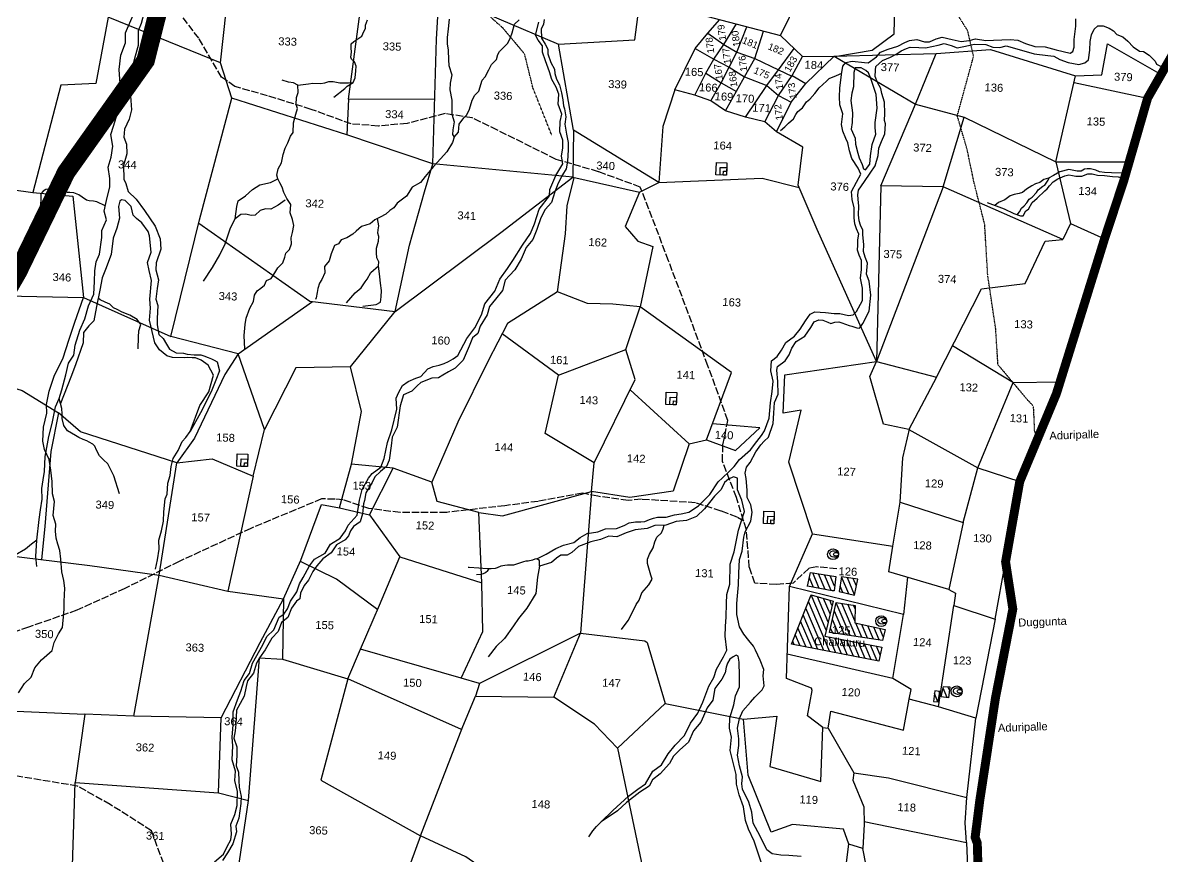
# Model space of a CAD drawing. Header units: inches. Extents: x 346063 to 354760, y 1581753 to 1587896.
# Drawn here: x 351302 to 353155, y 1582819 to 1584174 of the extents above; entities that cross this region are included whole.
import ezdxf

# ---------------------------------------------------------------- set-up
doc = ezdxf.new("R2010")
doc.units = ezdxf.units.IN
doc.header["$MEASUREMENT"] = 0
for name, pattern in [('ACAD_ISO02W100', [15, 12, -3]), ('ACAD_ISO03W100', [30, 12, -18]), ('ACAD_ISO07W100', [3, 0, -3]), ('BORDER', [1.75, 0.5, -0.25, 0.5, -0.25, 0, -0.25])]:
    doc.linetypes.add(name, pattern=pattern)
for name, color, linetype in [('BLOCK', 7, 'Continuous'), ('CARTTRACK', 30, 'ACAD_ISO02W100'), ('NALA', 4, 'Continuous'), ('ROUND WELL', 5, 'Continuous'), ('SQUAREWELL', 5, 'Continuous'), ('SURVEY_BND', 7, 'Continuous'), ('SURVEY_NO', 7, 'Continuous'), ('VILLAGE_AREA', 1, 'Continuous')]:
    doc.layers.add(name, color=color, linetype=linetype)
doc.layers.add('FOOTPATH', color=150, linetype='ACAD_ISO07W100', lineweight=30)
doc.layers.add('VILL_BOUNDARY', color=6, linetype='BORDER', lineweight=30)
doc.styles.get("Standard").update_dxf_attribs({"font": 'arial.ttf'})

msp = doc.modelspace()

# ---------------------------------------------------------------- hatches: boundary and pattern name
at = {"layer": 'VILLAGE_AREA'}
h = msp.add_hatch(dxfattribs=at)
h.set_pattern_fill('ANSI31', color=256, scale=65.076057, angle=67.9733, style=0)
h.set_pattern_definition([(112.97328, (343965.363, 1583607.651), (-7.489335, -3.1749125), [])])
h.paths.add_polyline_path([(352619.4, 1583233.6), (352583.9, 1583243.7), (352551.7, 1583163.5), (352693.6, 1583136), (352698.9, 1583158.7), (352605.9, 1583176.4)])
h.paths.add_polyline_path([(352624.2, 1583273.5), (352583, 1583280), (352577.8, 1583257.7), (352618.1, 1583250.5), (352621, 1583250.2)])
h.paths.add_polyline_path([(352659.7, 1583269.1), (352633.1, 1583273), (352629.5, 1583249.2), (352654.4, 1583243.3)])
h.paths.add_polyline_path([(352655.3, 1583226.7), (352624.7, 1583231.3), (352613.9, 1583182.5), (352699.6, 1583169.8), (352703.9, 1583187.3), (352654.7, 1583198.3)])
h.paths.add_polyline_path([(352792.8, 1583086.6), (352784.9, 1583087.6), (352782.7, 1583070.2), (352790.1, 1583069.9)])
h.paths.add_polyline_path([(352809.3, 1583094.2), (352799.1, 1583095), (352795.3, 1583077.8), (352807.1, 1583076.4)])
h.paths.add_polyline_path([(352584.9, 1583158.5), (352672.8, 1583155.4), (352673.5, 1583175.8), (352585.6, 1583178.9)], flags=24)
h.paths.add_polyline_path([(352613.9, 1583177), (352649.3, 1583175.8), (352650, 1583195.6), (352614.6, 1583196.9)], flags=25)

# ---------------------------------------------------------------- linework, layer by layer
at = {"layer": 'BLOCK', "color": 5, "const_width": 30}
msp.add_lwpolyline([(351062, 1583084), (351133.9, 1583491.5), (351294.2, 1583769), (351372.6, 1583930.7), (351501.7, 1584112.4), (351604.2, 1584516.4), (351540.4, 1584842.4), (351535.4, 1585107.8), (351554.3, 1585222.2), (351774.9, 1585643.2), (351969.7, 1586089.8), (351884.3, 1586471.5), (351884.5, 1587198.7), (351850.3, 1587419.4), (351724.2, 1587493.3)], dxfattribs=at)
at = {"layer": 'CARTTRACK'}
for points in [[(352625.6, 1583286.3), (352593, 1583289.2), (352580.4, 1583287), (352554.6, 1583263), (352527.5, 1583260.7), (352492.2, 1583262.8), (352483.3, 1583289), (352478.5, 1583349.8), (352462.3, 1583402), (352439.7, 1583460.6), (352440.3, 1583487.9), (352448.4, 1583527.2), (352415.9, 1583616.4), (352352.1, 1583787.1), (352306.1, 1583906.7), (352238, 1583931.9), (352169.2, 1583952), (352074, 1583999.4), (352032.7, 1584019.5), (351988.7, 1584026.3), (351927, 1584010.5), (351880.2, 1584006.2), (351836, 1584009.6), (351771.2, 1584033.3), (351700, 1584055.3), (351646.9, 1584070.3), (351625.2, 1584085.8), (351588.2, 1584148.8), (351540.6, 1584211.9)], [(352474.2, 1583363.7), (352463.3, 1583370.2), (352437.4, 1583380.1), (352396, 1583393.6), (352308, 1583399.2), (352286.1, 1583397.3), (352237.1, 1583404.1), (352212, 1583409.4), (352139.8, 1583395.9), (352086, 1583388.8), (351991.4, 1583378), (351915.5, 1583377.6), (351864.5, 1583384.5), (351823.1, 1583398.2), (351809.4, 1583399.5), (351787.9, 1583399.8), (351672.9, 1583352), (351556.4, 1583298.1), (351468.3, 1583254.3), (351390, 1583218.8), (351311.3, 1583191.4), (351183.1, 1583146.3)], [(351531.2, 1582806.6), (351511.5, 1582860.3), (351444.2, 1582902.9), (351391.1, 1582932.8), (351276.9, 1582951.8)]]:
    msp.add_lwpolyline(points, dxfattribs=at)
at = {"layer": 'FOOTPATH', "ltscale": 0.002}
for points in [[(352162.4, 1583990.7), (352131.7, 1584067.6), (352118, 1584123.4), (352082.5, 1584165.7), (352054, 1584190.9), (352025.1, 1584207.7), (351980.1, 1584227.7), (351950.1, 1584263.5), (351898, 1584310.4), (351857.8, 1584366.7), (351834.2, 1584422.5), (351766.4, 1584513.6), (351725.3, 1584580.5), (351412.7, 1585015.4), (351285.8, 1585206.4), (351209.5, 1585346.6), (351153.8, 1585528.3)], [(352952.7, 1583499.4), (352947.2, 1583509.7), (352945.4, 1583550.5), (352937.5, 1583558.6), (352887.6, 1583618.1), (352883.8, 1583677.1), (352870.9, 1583763.2), (352866, 1583846.3), (352849.1, 1583912.5), (352837, 1583969.9), (352821.4, 1584022.7), (352847.9, 1584119.5), (352838.6, 1584160.6), (352823.8, 1584184.1), (352798.8, 1584303.8)]]:
    msp.add_lwpolyline(points, dxfattribs=at)
at = {"layer": 'NALA'}
for points in [[(351325.1, 1583289.7), (351323.6, 1583306.2), (351325.2, 1583332.9), (351328.6, 1583366.3), (351330.9, 1583382.2), (351333.7, 1583399.3), (351333.2, 1583416.7), (351335.2, 1583430.9), (351337.2, 1583444.4), (351338.3, 1583468.9), (351341.5, 1583483.4), (351344.5, 1583501.3), (351350.1, 1583522.2), (351355.2, 1583549.5), (351361.3, 1583563), (351365.7, 1583577), (351372, 1583601.4), (351376.3, 1583620.3), (351385, 1583633.5), (351387.2, 1583649.7), (351394.7, 1583674.2), (351403, 1583692.8), (351408.9, 1583713.7), (351417.6, 1583733), (351418.7, 1583753.1), (351419.1, 1583770.7), (351421.7, 1583785.1), (351426.9, 1583797.6), (351430.4, 1583825.1), (351430.5, 1583836.1), (351438.1, 1583853.7), (351434.3, 1583867.7), (351438.3, 1583885.1), (351443.7, 1583907.4), (351443.5, 1583920.6), (351440.7, 1583939.5), (351445.9, 1583955.8), (351448.7, 1583973.6), (351445.4, 1583992.5), (351449.7, 1584005.9), (351456, 1584026.9), (351454.1, 1584044.7), (351454.4, 1584057.8), (351460.6, 1584074.7), (351459, 1584098.1), (351461.7, 1584121.3), (351469.3, 1584141.3), (351468.9, 1584157.5), (351474.2, 1584169), (351481.5, 1584186.6)], [(351499.3, 1584191.3), (351494.8, 1584172.9), (351490, 1584161.1), (351489.9, 1584137.3), (351483.8, 1584115.7), (351479.5, 1584099.2), (351480.9, 1584076), (351477.2, 1584055.3), (351479, 1584032.6), (351474.9, 1584017.5), (351467.6, 1584000.9), (351466.4, 1583988.3), (351470.8, 1583976.8), (351471.5, 1583961.2), (351465.9, 1583941.8), (351466.6, 1583919.7), (351469.7, 1583912.6), (351473.7, 1583899.9), (351486.6, 1583887.3), (351500.2, 1583868.9), (351517.1, 1583843.2), (351525.3, 1583822.9), (351526.8, 1583805.7), (351518.9, 1583783.6), (351518.5, 1583772.3), (351522.6, 1583756.3), (351520.6, 1583742.1), (351518.6, 1583724.5), (351521.6, 1583714.1), (351520.4, 1583693.4), (351520.5, 1583683.1), (351523.6, 1583667.1), (351530.2, 1583660.5), (351535.8, 1583651.5), (351540.9, 1583643.5), (351551.7, 1583637.5), (351563.4, 1583636.6), (351569.2, 1583635.4), (351580.7, 1583634.3), (351586.6, 1583634.1), (351591.7, 1583633.9), (351596.5, 1583632.5), (351603.3, 1583629.6), (351608.8, 1583627.4), (351613.2, 1583625.3), (351617.9, 1583622.5), (351621.8, 1583608.3), (351616.2, 1583593.1), (351608.6, 1583574), (351591, 1583539.6), (351574.5, 1583509.4), (351590, 1583552), (351604.5, 1583574), (351612.4, 1583601.3), (351603.5, 1583617.3), (351592, 1583625.3), (351583, 1583629.1), (351577.5, 1583629.3), (351569.5, 1583629.6), (351564.6, 1583629.1), (351545.5, 1583629.8), (351536.1, 1583632.5), (351524.6, 1583642.4), (351516.9, 1583653.4), (351507.9, 1583690.3), (351509.7, 1583710.1), (351508.5, 1583724.6), (351511.6, 1583755), (351507.8, 1583771.3), (351504.7, 1583784.2), (351511, 1583801.1), (351508, 1583827.5), (351506.2, 1583834.8), (351495.8, 1583848.7), (351487.1, 1583855.6), (351481.6, 1583861.4), (351478.1, 1583875.1), (351468.7, 1583885.3), (351462.8, 1583886.3), (351459.9, 1583884), (351457.6, 1583875.2), (351459.3, 1583856.3), (351455.3, 1583840.1), (351449.2, 1583823.9), (351446.1, 1583797.3), (351436.5, 1583773.1), (351431.3, 1583759.2), (351427.5, 1583739.5), (351422.2, 1583712.8), (351417.9, 1583689.6), (351409.3, 1583681.5), (351401.1, 1583670.3), (351400.5, 1583653.5), (351388, 1583617.8), (351380, 1583597.8), (351363.4, 1583555)], [(351613.6, 1582809.8), (351628.2, 1582822.1), (351634.6, 1582834.7), (351640.3, 1582845.3), (351641.3, 1582854.9), (351640.4, 1582870.9), (351647, 1582886.9), (351650.6, 1582901.2), (351651.4, 1582924), (351646.8, 1582942.1), (351647.7, 1582957.4), (351642.7, 1582975.5), (351643.9, 1582998.6), (351642.8, 1583012.6), (351644.2, 1583032.3), (351644, 1583053.7), (351651.4, 1583073.4), (351656.6, 1583087.1), (351662.2, 1583104.5), (351670.7, 1583116.2), (351675.7, 1583132.5), (351692.3, 1583162.5), (351698.8, 1583176), (351710.1, 1583187.1), (351718.8, 1583207.8), (351726.4, 1583212.6), (351732.5, 1583220.9), (351737.6, 1583233.5), (351747.6, 1583248.7), (351752, 1583261.5), (351758, 1583272), (351768.5, 1583290.9), (351776.5, 1583302.1), (351793.5, 1583311.8), (351802.4, 1583326.3), (351818, 1583336.2), (351826.8, 1583347.8), (351831.3, 1583357.1), (351845.6, 1583373.3), (351849.8, 1583398), (351853.8, 1583414.9), (351864.1, 1583433.4), (351870, 1583441), (351884.5, 1583451.7), (351889.9, 1583465.3), (351895, 1583491.7), (351902.3, 1583511.9), (351910.2, 1583546), (351909, 1583563.5), (351913.3, 1583573.4), (351919.5, 1583584.2), (351928.5, 1583590.8), (351941.4, 1583596.2), (351949.4, 1583599.1), (351960.9, 1583611.4), (351969.1, 1583615), (351979.3, 1583617.3), (351987.2, 1583619.9), (351994.2, 1583623.2), (352002.1, 1583627.5), (352009.5, 1583632.8), (352024.2, 1583660.7), (352037.2, 1583678.1), (352047.7, 1583699.2), (352053.2, 1583717.3), (352069.6, 1583737.7), (352077.8, 1583757.2), (352090.1, 1583774.3), (352099.1, 1583787.7), (352114.7, 1583812.3), (352127.4, 1583831.4), (352134.1, 1583847.4), (352141.5, 1583870.9), (352158.6, 1583892.7), (352158.9, 1583902.7), (352168.7, 1583925.6), (352180, 1583944.6), (352178.1, 1583957.2), (352180, 1583970.7), (352180.1, 1583983.2), (352175.2, 1583996.6), (352175.8, 1584013.3), (352178.3, 1584025.2), (352172.3, 1584041.6), (352173.5, 1584058.2), (352169.1, 1584069.4), (352162, 1584082), (352158.6, 1584094.4), (352151.7, 1584112.3), (352147.1, 1584126.5), (352146.9, 1584136.4), (352140, 1584145.9), (352135.8, 1584154.1), (352141.3, 1584174.9)], [(352149.8, 1584179.3), (352148.8, 1584171.9), (352145, 1584163.7), (352145.5, 1584148.9), (352151.3, 1584139.4), (352155.7, 1584130.9), (352155.5, 1584123.3), (352160.4, 1584109.7), (352166.4, 1584098.4), (352167, 1584091.8), (352169.7, 1584082.3), (352174.6, 1584073.4), (352178.1, 1584060.3), (352180.1, 1584049), (352181, 1584038.8), (352182.7, 1584034.2), (352184.8, 1584021.2), (352183.3, 1584009.1), (352186.2, 1583992.9), (352189, 1583979.3), (352188.6, 1583967.7), (352187.6, 1583949.3), (352185.7, 1583936.5), (352179.7, 1583926.6), (352172.3, 1583913.3), (352166.9, 1583899.4), (352161.7, 1583881.9), (352151.3, 1583870.4), (352144.3, 1583857), (352138.1, 1583837.7), (352131.3, 1583821.7), (352120.4, 1583808.7), (352112.6, 1583789.7), (352102.2, 1583772.5), (352093.5, 1583763.2), (352086.2, 1583755.4), (352082.1, 1583738.7), (352070.7, 1583724.7), (352061.1, 1583712.6), (352057, 1583699), (352045.8, 1583680.5), (352042, 1583668.8), (352033.1, 1583661.5), (352028.1, 1583648.4), (352018.3, 1583625.7), (352005.3, 1583612.5), (351994.4, 1583606.7), (351985, 1583600.8), (351977.8, 1583596.5), (351967.1, 1583596.4), (351949, 1583589.2), (351943.4, 1583583.6), (351934.4, 1583575.2), (351921.3, 1583569.1), (351915.9, 1583551), (351910.6, 1583516.3), (351902.7, 1583500.4), (351901.1, 1583486), (351897.8, 1583462.8), (351893.6, 1583452.4), (351883.9, 1583444.3), (351874.4, 1583435.5), (351870, 1583426.6), (351859.6, 1583409.9), (351857.7, 1583397.1), (351856.3, 1583391.6), (351854.2, 1583375.4), (351850.4, 1583362.7), (351839.7, 1583355.1), (351835.1, 1583348), (351831.7, 1583339.9), (351826.2, 1583333.1), (351812.1, 1583325), (351803.4, 1583312.3), (351789.8, 1583302.4), (351780.3, 1583290.9), (351773.8, 1583281.6), (351766.4, 1583267.8), (351759.8, 1583259.2), (351753.8, 1583246.8), (351752.4, 1583237.3), (351747.3, 1583233.4), (351738.9, 1583222), (351733, 1583206.8), (351722.5, 1583198.9), (351717.1, 1583184.1), (351707.3, 1583173.5), (351696.2, 1583154.6), (351687.2, 1583141.2), (351682.3, 1583132.6), (351677.3, 1583116.4), (351667.7, 1583104.2), (351665.2, 1583094.6), (351661.8, 1583079.1), (351655.8, 1583067.2), (351649.4, 1583056.6), (351648.5, 1583033.5), (351647.4, 1583022.8), (351645.1, 1583011), (351649.9, 1582996.5), (351650, 1582982.6), (351649.3, 1582966), (351652.7, 1582955.3), (351653.3, 1582942), (351653.8, 1582931.2), (351657.4, 1582915.9), (351656.8, 1582904.7), (351653.5, 1582880.5), (351648.4, 1582867.7), (351649.5, 1582858.3), (351643.7, 1582838.9), (351634.9, 1582824.4), (351626.8, 1582811.7)], [(351807.7, 1584053.2), (351825.5, 1584067.1), (351829.7, 1584071.1), (351839.3, 1584076.9), (351842.4, 1584084.5), (351843.8, 1584096.1), (351844.1, 1584103.4), (351841.4, 1584110.8), (351836.3, 1584115), (351835.4, 1584118.3), (351836.4, 1584126.1), (351835.9, 1584133.3), (351836.1, 1584139.6), (351840.6, 1584143.6), (351853.2, 1584152.3), (351856.8, 1584159.7), (351859.3, 1584165), (351859.3, 1584170.3), (351862.4, 1584179.1)], [(351995.2, 1584180), (351993.6, 1584164), (351992.3, 1584150), (351992.2, 1584139.9), (351993.7, 1584129.4), (351994.1, 1584113.8), (351995, 1584104.5), (351999.5, 1584089.3), (351996.9, 1584075.8), (351996.5, 1584065.1), (351999.9, 1584048.3), (351999.9, 1584036.4), (351999.5, 1584025.7), (352003.2, 1584013), (352001.2, 1584000), (352000.8, 1583992.4), (352003.4, 1583988.2), (352010.5, 1583996.2), (352011.5, 1584009.2), (352019.3, 1584019.3), (352023.9, 1584024.4), (352028.4, 1584033.7), (352032.8, 1584048.3), (352036.9, 1584056.5), (352043.3, 1584063.1), (352049.2, 1584080.8), (352053.7, 1584086), (352059.7, 1584097.5), (352064, 1584106.2), (352072.4, 1584114.3), (352074.3, 1584122.3), (352077.2, 1584127.2), (352090, 1584140.1), (352094.2, 1584147.5), (352097.9, 1584157.7), (352101.7, 1584171.9), (352109.4, 1584178.8)], [(352137.7, 1583302.4), (352152.9, 1583309.9), (352169, 1583319.4), (352181, 1583324.8), (352197.9, 1583328.9), (352208.2, 1583336.9), (352219.8, 1583343.5), (352237.1, 1583346.2), (352249.4, 1583351), (352267.4, 1583351.6), (352279.7, 1583356.4), (352288, 1583360.7), (352298.3, 1583362.8), (352307.1, 1583362.5), (352313.5, 1583363.2), (352321.2, 1583366.1), (352327.3, 1583368.7), (352334, 1583370.2), (352348.1, 1583370.4), (352361.6, 1583374.2), (352372.6, 1583375.6), (352384.7, 1583378.2), (352400.6, 1583388.4), (352419, 1583406.9), (352432.5, 1583427.7), (352439.6, 1583433.9), (352450, 1583444), (352458.8, 1583452.8), (352467.5, 1583464), (352485.2, 1583479.8), (352495.7, 1583493), (352503.1, 1583503), (352508, 1583510.3), (352515.6, 1583531.3), (352517.5, 1583556.1), (352520.5, 1583574.4), (352522, 1583591.5), (352518.5, 1583608), (352519.4, 1583624.5), (352528.5, 1583631.2), (352535.7, 1583641.5), (352542.5, 1583654.3), (352556.5, 1583664.6), (352565.7, 1583675.8), (352574.5, 1583689.2), (352582.1, 1583700.4), (352590, 1583704), (352607.4, 1583702.8), (352621.1, 1583701.5), (352630.6, 1583701.1), (352644.3, 1583698.2), (352652.1, 1583698.9), (352657.8, 1583704.5), (352667.1, 1583722.3), (352667.5, 1583742.7), (352664.3, 1583758.9), (352665.5, 1583772.9), (352665.7, 1583787.7), (352661.8, 1583796.4), (352659.4, 1583804.1), (352659.7, 1583812.6), (352659.8, 1583820.9), (352661.4, 1583830.4), (352657.6, 1583839), (352654.7, 1583847), (352653.6, 1583857), (352653.8, 1583873.3), (352650.6, 1583886.8), (352649.4, 1583899.5), (352657.4, 1583915.1), (352664.4, 1583927.8), (352660.3, 1583937.6), (352650, 1583953.5), (352646.2, 1583965.8), (352643.3, 1583979.1), (352640.3, 1583985.8), (352635.4, 1583997.6), (352633.1, 1584008.5), (352635.2, 1584025.9), (352630.4, 1584040.7), (352630, 1584053.5), (352630.5, 1584067.9), (352633.2, 1584089.8), (352635.2, 1584103.7), (352640, 1584109.6), (352650.5, 1584111.4), (352670.4, 1584109.2), (352676.7, 1584108.8), (352689.9, 1584118.9), (352696.7, 1584126.1), (352709.2, 1584131.2), (352724.7, 1584136.2), (352736.3, 1584142.1), (352743.5, 1584145), (352755.5, 1584147.1), (352767.9, 1584143.3), (352776.2, 1584143), (352787.1, 1584147.9), (352796.8, 1584150.6), (352812.9, 1584147), (352827.8, 1584143.5), (352840.9, 1584145.1), (352850.8, 1584148.2), (352868, 1584145.4), (352880.2, 1584145.7), (352907.1, 1584146.7), (352919.6, 1584145.8), (352932.2, 1584140.4), (352947.2, 1584135.7), (352964.4, 1584135.1), (352981.9, 1584130.2), (353004.8, 1584124.9), (353009.5, 1584127.6), (353011.5, 1584134.5), (353011.6, 1584146.7), (353014.2, 1584168.4), (353014.3, 1584180.5)], [(352567.8, 1582818.6), (352547.7, 1582819.9), (352534.7, 1582820.5), (352520.4, 1582822.6), (352511.6, 1582829.2), (352500.7, 1582851.2), (352489.3, 1582872.6), (352487.5, 1582890.7), (352482.4, 1582906.6), (352472.4, 1582927.7), (352471, 1582936.6), (352472.1, 1582947.7), (352467.3, 1582966), (352463.9, 1582982.9), (352466.1, 1582998.8), (352466.2, 1583009.9), (352464.3, 1583026.8), (352467.3, 1583042.6), (352472.8, 1583055.1), (352485, 1583069.2), (352492.3, 1583077.6), (352504.1, 1583089.4), (352507.3, 1583095.8), (352505.8, 1583112.1), (352507.1, 1583122.2), (352501.1, 1583137.7), (352493.5, 1583153.9), (352490.2, 1583160.5), (352482.7, 1583169.8), (352474.5, 1583180), (352467.5, 1583192), (352463.2, 1583211.7), (352463.2, 1583229.7), (352464.1, 1583242), (352465.7, 1583259.9), (352466.3, 1583279.3), (352467.4, 1583301.3), (352471.6, 1583314.8), (352474.6, 1583337.6), (352476.7, 1583346.3), (352485.9, 1583363.9), (352487.8, 1583378.2), (352485.9, 1583390.2), (352479.8, 1583402.4), (352479.8, 1583414.2), (352478.3, 1583433), (352476.6, 1583441.8), (352478.7, 1583451.6), (352484.5, 1583458.9), (352493.9, 1583476.2), (352501.8, 1583487.7), (352507.3, 1583493.5), (352514.6, 1583500.5), (352521.8, 1583522.2), (352523.2, 1583539.5), (352524.5, 1583556.6), (352530.3, 1583570), (352529.4, 1583590.7), (352528.2, 1583609.3), (352529, 1583614.9), (352541.6, 1583624.4), (352548.1, 1583634), (352552.5, 1583645.1), (352559.7, 1583655.7), (352573.7, 1583664.6), (352583.4, 1583678.8), (352588.8, 1583688), (352596.1, 1583691), (352602.9, 1583690.3), (352610.9, 1583687.3), (352616, 1583685.2), (352622.3, 1583687.2), (352628.6, 1583687.7), (352633.8, 1583686.4), (352639.6, 1583683.8), (352645.4, 1583682), (352650.1, 1583680.7), (352657.9, 1583678), (352662.4, 1583677.7), (352664.4, 1583680.1), (352668.1, 1583685.3), (352678, 1583705.1), (352681, 1583731.2), (352678.2, 1583754.1), (352673.9, 1583765.2), (352675.7, 1583783.3), (352671.5, 1583792.7), (352668.8, 1583801.9), (352669.2, 1583813.2), (352667.7, 1583830), (352667.6, 1583837.1), (352663.9, 1583845.1), (352661.7, 1583851.9), (352660.9, 1583861.6), (352661.6, 1583875.9), (352660.1, 1583887.4), (352659.8, 1583894.4), (352661, 1583902), (352670.4, 1583915.9), (352680, 1583929.4), (352688, 1583941.6), (352693, 1583958), (352694, 1583969.9), (352698, 1583980.8), (352703.8, 1583993.5), (352704.9, 1584009.6), (352703, 1584015.4), (352703.6, 1584026.7), (352703.1, 1584044.8), (352698.7, 1584059.3), (352697.1, 1584067.3), (352691.6, 1584077), (352687.9, 1584086.7), (352688.3, 1584097), (352688.9, 1584103), (352699.7, 1584112.5), (352712.6, 1584118.3), (352723, 1584123.5), (352730.2, 1584128.7), (352738.9, 1584132.2), (352744.8, 1584134.3), (352759, 1584133.8), (352769.6, 1584133.2), (352790.5, 1584137.9), (352800.1, 1584140.1), (352811.2, 1584137.2), (352821.1, 1584133.3), (352834.6, 1584135.8), (352849.1, 1584139.5), (352867.6, 1584138.6), (352879.4, 1584134.4), (352890.4, 1584133.9), (352901, 1584136.3), (352918.1, 1584131.9), (352946.4, 1584123.4), (352968.8, 1584120.8), (352978.2, 1584119.9), (352987.9, 1584114.1), (353001.8, 1584109.6), (353018.9, 1584106.2), (353028.9, 1584108.9), (353034.8, 1584113.8), (353036.9, 1584129.5), (353037.2, 1584143.5), (353039.5, 1584154.4), (353043.8, 1584163.7), (353050, 1584169.2), (353058.6, 1584169.1), (353068.3, 1584165.1), (353075.2, 1584160.7), (353081, 1584154.8), (353090.4, 1584151.3), (353098.5, 1584144.4), (353107.1, 1584135.2), (353117.8, 1584127.9), (353124.1, 1584127.2), (353133.2, 1584121.2), (353142.9, 1584111.7), (353145.3, 1584107), (353152.7, 1584103), (353158.5, 1584099.9)], [(352672.4, 1583935.1), (352679.4, 1583944.1), (352680.4, 1583957.8), (352683.1, 1583976), (352689, 1583993), (352687.9, 1584003), (352687.9, 1584012), (352691.1, 1584035.4), (352689.5, 1584057.4), (352681.1, 1584083.6), (352677.1, 1584092.5), (352672.8, 1584096.7), (352665.1, 1584100.7), (352655.2, 1584100.8), (352653.2, 1584093), (352652.4, 1584069.8), (352649.7, 1584059.4), (352648.1, 1584047.8), (352650.9, 1584027.6), (352650.3, 1584011.7), (352649.1, 1584001.2), (352655.3, 1583986.4), (352655.8, 1583976.7), (352659.9, 1583962.3), (352662, 1583954.4), (352666.6, 1583943.8), (352668.7, 1583936.7), (352672.4, 1583935.1)], [(351663, 1583643.2), (351662.3, 1583665.6), (351663.9, 1583683.5), (351665.3, 1583693.6), (351671, 1583710.1), (351677.2, 1583720.9), (351679.1, 1583730.9), (351683.4, 1583738.4), (351689.4, 1583742.5), (351694.9, 1583747.6), (351698.2, 1583754.8), (351705.9, 1583758.3), (351712, 1583767.2), (351716.9, 1583775.7), (351725.1, 1583783.7), (351728, 1583792.9), (351729.7, 1583799.4), (351735.5, 1583805.3), (351739.1, 1583814.6), (351738.7, 1583824.2), (351740.8, 1583833.2), (351743, 1583844.6), (351740.8, 1583854.3), (351736.6, 1583864.8), (351737.8, 1583878.3), (351731.6, 1583888.2), (351726.4, 1583898.2), (351723.6, 1583906.7), (351720.1, 1583913.9), (351716.7, 1583920.1), (351715.2, 1583926.2), (351717.3, 1583936.3), (351723, 1583946.5), (351725.3, 1583960), (351728.9, 1583970.2), (351733.3, 1583978.9), (351737.2, 1583989.9), (351741.7, 1583995.9), (351742.5, 1584011.3), (351746.3, 1584025.3), (351748.8, 1584034.6), (351746.7, 1584041.1), (351747.1, 1584052.3), (351749.8, 1584060.7), (351749.5, 1584072.5), (351766.5, 1584074.6), (351773.8, 1584076), (351785.9, 1584075.5), (351793.1, 1584076.5), (351799.6, 1584078.6), (351806.9, 1584078.5), (351817.7, 1584076.4), (351831.5, 1584076.4), (351839.3, 1584076.9)], [(351749.5, 1584072.5), (351742.1, 1584076.2), (351734.2, 1584077.4), (351723.8, 1584080.9)], [(352534.1, 1583999), (352540.9, 1584005.1), (352547, 1584010.7), (352554.9, 1584017.7), (352559.1, 1584025.1), (352562.1, 1584029.6), (352569.9, 1584035.5), (352576.3, 1584045.4), (352581.9, 1584049.8), (352589.7, 1584058.9), (352596.9, 1584068.5), (352608.8, 1584079.3), (352613.1, 1584083.2), (352625.2, 1584088.2), (352633.5, 1584092.2)], [(352003.4, 1583988.2), (352000.6, 1583979.4), (351991.6, 1583964), (351981.3, 1583953), (351969.8, 1583940.1), (351956.5, 1583924.3), (351948.9, 1583914.4), (351935.2, 1583906.5), (351925.7, 1583892), (351911, 1583880.5), (351905.6, 1583873.3), (351898.9, 1583868.7), (351892.2, 1583862.6), (351883.2, 1583858), (351874.3, 1583853.6), (351866.7, 1583847.2), (351852.9, 1583842.6), (351844, 1583835.1), (351838.5, 1583830.3), (351828.7, 1583824.5), (351820, 1583821), (351815.5, 1583814.6), (351808.8, 1583811.8), (351803.3, 1583798.1), (351800.4, 1583787.2), (351792.9, 1583777.5), (351793, 1583767.7), (351788.5, 1583756.7), (351784.8, 1583750.7), (351781.9, 1583742.2), (351780.8, 1583735.5), (351778.9, 1583726.6), (351777.9, 1583724)], [(352869.8, 1583881.6), (352897.7, 1583871.6), (352913.5, 1583863.7), (352923.9, 1583860.1), (352928.5, 1583860.2), (352933, 1583868.1), (352937.4, 1583871.2), (352943, 1583881.8), (352951.4, 1583889), (352963.8, 1583900.9), (352967.4, 1583903.8), (352971.2, 1583908.7), (352977.2, 1583915.2), (352985.1, 1583920.5), (352996, 1583925.1), (353002.9, 1583926.7), (353008.8, 1583925.6), (353014, 1583924.7), (353023.9, 1583924.7), (353033.8, 1583928.4), (353040.7, 1583928.4), (353049.3, 1583926.4), (353060.6, 1583925.9), (353073.7, 1583923.9), (353082.7, 1583923.3), (353093.2, 1583921)], [(353095.8, 1583930), (353089.4, 1583929.3), (353072.3, 1583930.2), (353060.8, 1583930.6), (353052.7, 1583931.5), (353046.7, 1583934.2), (353038.2, 1583936.6), (353032.7, 1583936.8), (353028.2, 1583935.8), (353022.6, 1583933), (353016.2, 1583932.9), (353002.5, 1583935.4), (352988.1, 1583931.7), (352977.9, 1583925.9), (352969.9, 1583921.3), (352962.3, 1583919.2), (352955.7, 1583914.4), (352948.5, 1583912.1), (352942.8, 1583908.8), (352933.9, 1583903.7), (352927.2, 1583898.2), (352922.2, 1583896.7), (352913.6, 1583894.8), (352907.3, 1583892.7), (352898.5, 1583886.4), (352888.4, 1583881.7), (352882.3, 1583877.1)], [(351596, 1583753.9), (351610.6, 1583776.1), (351622.5, 1583796.9), (351631.3, 1583814.4), (351640.1, 1583840.6), (351647.3, 1583855.1), (351650, 1583875.5), (351652.1, 1583884.4), (351664, 1583892.5), (351675.7, 1583902.9), (351687.6, 1583910.5), (351705.1, 1583914.6), (351716.7, 1583920.1)], [(352918.7, 1583861.9), (352922.5, 1583866.6), (352925.9, 1583872.5), (352929.9, 1583876.6), (352934.2, 1583881.1), (352938.4, 1583887.3), (352941.4, 1583889.5), (352943.2, 1583890.4), (352950.3, 1583898.3), (352952.7, 1583902.4), (352960.5, 1583908.3), (352963.8, 1583909.9), (352969.4, 1583917.9), (352970.7, 1583921.8)], [(351436.3, 1583876.4), (351422.8, 1583883.1), (351417, 1583884.2), (351410.1, 1583884.4), (351405.6, 1583885.8), (351398.6, 1583890.5), (351393.5, 1583894.1), (351388, 1583896.7), (351385.1, 1583897.8), (351378.7, 1583898.2), (351374.5, 1583898), (351367.7, 1583898.7), (351364.2, 1583900), (351355.4, 1583903.1), (351349.3, 1583903.3), (351339.5, 1583902.8), (351335.4, 1583900.1), (351331.6, 1583896.1), (351331.2, 1583870.1), (351329.1, 1583852.8), (351329, 1583849.2)], [(351728.6, 1583885.5), (351717.6, 1583877.6), (351705.6, 1583871.2), (351696.5, 1583871.5), (351687.9, 1583868.7), (351680.1, 1583861.4), (351673.3, 1583860.7), (351664.5, 1583862.6), (351656.5, 1583862.2), (351647.3, 1583855.1)], [(351828.6, 1583718.9), (351842.5, 1583735), (351852.5, 1583743.1), (351858.7, 1583752.9), (351862.1, 1583757.4), (351868, 1583767.9), (351880.4, 1583778.6), (351881.2, 1583785.4), (351878, 1583791.8), (351877.4, 1583799.9), (351877.3, 1583807.5), (351880.6, 1583818.7), (351880.9, 1583826.4), (351879.6, 1583831.7), (351879.8, 1583837.6), (351880.9, 1583843.9), (351878.8, 1583855.8)], [(351854.9, 1583713.5), (351876.6, 1583715.7), (351883.8, 1583720), (351885, 1583728.6), (351885.4, 1583738.8), (351883.8, 1583750.9), (351882.5, 1583760.7), (351880.4, 1583778.6)], [(351340.5, 1583553.4), (351345.1, 1583575.1), (351353, 1583599.2), (351367.8, 1583629.2), (351377.2, 1583658.1), (351386.7, 1583687.4), (351401.1, 1583727.6)], [(351489.8, 1583644), (351490.5, 1583662.9), (351491, 1583673.2), (351494, 1583683.6), (351488, 1583691.5), (351476.2, 1583698.4), (351463.7, 1583703.4), (351455.8, 1583707.8), (351449.8, 1583710.7), (351443.7, 1583716.4), (351436.2, 1583719.9), (351427.8, 1583723.6), (351424.9, 1583726.1)], [(351459.6, 1583408), (351450, 1583437.2), (351440.5, 1583456.9), (351433.5, 1583463.5), (351427, 1583469.8), (351421.9, 1583479), (351419.2, 1583485.7), (351416.3, 1583488.6), (351410, 1583492.1), (351406.3, 1583494.2), (351400.5, 1583496.6), (351393.4, 1583499.8), (351387.6, 1583503.1), (351375, 1583510.7), (351368.7, 1583519.2), (351366.1, 1583530.5), (351366.2, 1583538.1), (351365.5, 1583546.9), (351361.3, 1583563)], [(351295.1, 1583084.4), (351305.2, 1583099.7), (351316, 1583109.9), (351322, 1583124.9), (351332.4, 1583138.4), (351349.7, 1583153.6), (351353.4, 1583166.2), (351360.2, 1583180.4), (351366.7, 1583190.9), (351368.8, 1583214.1), (351369.5, 1583221.1), (351369.3, 1583233.1), (351370.4, 1583254.6), (351368.8, 1583267.4), (351365.7, 1583281.3), (351364.2, 1583302), (351362.2, 1583316), (351359.2, 1583326.4), (351356.3, 1583336.2), (351355.6, 1583347.4), (351355.7, 1583359), (351351.4, 1583373), (351353.5, 1583395.6), (351350.2, 1583408), (351349.9, 1583428.4), (351347.9, 1583446.5), (351345, 1583463.7), (351337.3, 1583480.2), (351335, 1583493.8), (351335.9, 1583516.4), (351341.1, 1583539.4), (351340.5, 1583553.4)], [(351517.8, 1583285.6), (351521.1, 1583300.8), (351523.8, 1583318.3), (351523.1, 1583332.8), (351527.7, 1583347.8), (351531.1, 1583363.4), (351531.6, 1583378.9), (351533.8, 1583399.9), (351536.9, 1583407.7), (351538.1, 1583425.7), (351541.5, 1583438), (351543.2, 1583452.8), (351546.8, 1583465.6), (351554.9, 1583478.3), (351561.5, 1583493.3), (351567.1, 1583499.6), (351574.5, 1583509.4)], [(352504.5, 1582802.5), (352496.9, 1582825.4), (352491.2, 1582843.5), (352482.1, 1582862.9), (352477.3, 1582876.7), (352473.8, 1582899.2), (352466.6, 1582918.8), (352462.2, 1582936), (352462, 1582951.8), (352452.3, 1582990.7), (352454.4, 1583012.2), (352451.1, 1583026.9), (352451.7, 1583043.6), (352458.1, 1583065.2), (352460.9, 1583079.5), (352467.3, 1583094.3), (352467.1, 1583112.2), (352466.7, 1583134.6), (352465.4, 1583144), (352461.9, 1583145.9), (352456.8, 1583143.3), (352451.7, 1583139.4), (352447.6, 1583133), (352445.5, 1583126), (352444, 1583117), (352438.7, 1583106.5), (352432, 1583098.2), (352427.5, 1583091.8), (352424.1, 1583072.7), (352414.8, 1583060.3), (352404.6, 1583037), (352392.5, 1583022.8), (352384.3, 1583004.5), (352370.3, 1582991.8), (352360.1, 1582981.5), (352353.6, 1582969.7), (352338.4, 1582952.6), (352325.8, 1582943.3), (352320.6, 1582932.6), (352305.3, 1582923.1), (352283.6, 1582906.2), (352268.8, 1582892.4), (352242.6, 1582874.6), (352261.2, 1582893), (352286.9, 1582916.5), (352302, 1582927.9), (352314.6, 1582936.8), (352326.7, 1582957.2), (352340.3, 1582967.4), (352351.6, 1582985.3), (352362.8, 1582999.5), (352377.9, 1583014.9), (352387.7, 1583035), (352399.4, 1583051.4), (352407.8, 1583069.3), (352417.3, 1583095.1), (352425.6, 1583109.4), (352430.1, 1583123.1), (352441.5, 1583143.2), (352446.9, 1583154.1), (352444.3, 1583176.7), (352444.4, 1583192.4), (352445.9, 1583208.2), (352446.2, 1583229.9), (352446.5, 1583244.2), (352451.4, 1583261.1), (352452.4, 1583294), (352458.7, 1583314), (352465.7, 1583349), (352470.3, 1583362.8), (352475.2, 1583379.2), (352471, 1583397.9), (352463.9, 1583414.7), (352463.9, 1583433.5), (352457.6, 1583435.8), (352449.3, 1583431.8), (352443, 1583426.3), (352437.6, 1583414.9), (352426.5, 1583404.4), (352410.7, 1583383.7), (352397.3, 1583371.3), (352381, 1583364.8), (352364.3, 1583362.9), (352347.5, 1583356.9), (352329.6, 1583356.6), (352317.3, 1583351.6), (352297.8, 1583349.5), (352282.9, 1583344.6), (352268.1, 1583338.3), (352254.7, 1583339.2), (352241.1, 1583333.8), (352225.8, 1583330), (352205.5, 1583322.4), (352194.7, 1583312.6), (352187.2, 1583308.2), (352177.1, 1583308.3), (352169.8, 1583303.6), (352161.7, 1583296.7), (352142.2, 1583290.7), (352138.9, 1583272.5), (352136.4, 1583245.9), (352121.7, 1583222), (352107.9, 1583205.4), (352099.7, 1583193.4), (352085.1, 1583172.8), (352071.9, 1583159.8), (352058.6, 1583143.3)], [(352275.3, 1583187.3), (352286.2, 1583202), (352293.7, 1583216.9), (352299.5, 1583228.2), (352304.2, 1583235.4), (352308.6, 1583247.3), (352320, 1583259.9), (352325.4, 1583269.5), (352323.4, 1583275.8), (352319.8, 1583287.1), (352317.6, 1583294.8), (352317.8, 1583302.1), (352321.2, 1583310.1), (352327.1, 1583320.4), (352329.7, 1583330.1), (352333.1, 1583337.5), (352340.4, 1583344.7), (352343.4, 1583351.3), (352344.8, 1583356.9)], [(351325.2, 1583332.9), (351316.4, 1583326), (351306.8, 1583318.3), (351289.7, 1583308.6), (351278.8, 1583299.4), (351271.2, 1583293.3), (351260.6, 1583286), (351252.1, 1583274.7), (351242.7, 1583268.5), (351232.8, 1583261.9), (351222.6, 1583249.4), (351208.8, 1583236.5), (351182.5, 1583215.9), (351166.9, 1583207.5)], [(352142.2, 1583290.7), (352142.4, 1583299.7), (352137.7, 1583302.4), (352134.5, 1583301.7), (352130.6, 1583300.4), (352123.8, 1583298.5), (352120, 1583298.7), (352116.4, 1583297.8), (352099.7, 1583291.9), (352090.3, 1583292), (352085.8, 1583291.6), (352079.1, 1583290.7), (352073.3, 1583288), (352069.9, 1583286.7), (352063.5, 1583286), (352057.5, 1583286.3), (352049.8, 1583286.8), (352043.6, 1583287.5), (352027.8, 1583288.2), (352026, 1583288.1)], [(352039.6, 1583277.2), (352046.8, 1583277.7), (352051.2, 1583278.8), (352054.5, 1583280), (352058, 1583283.3), (352060.5, 1583286.1)], [(352222.3, 1582850.6), (352228.9, 1582860.1), (352234.9, 1582867.1), (352242.6, 1582874.6)]]:
    msp.add_lwpolyline(points, dxfattribs=at)
at = {"layer": 'ROUND WELL'}
for centre, major_axis, ratio in [((352619.5, 1583309.8), (8.95, -0.17), 0.976171), ((352621.3, 1583310.2), (7.18, -0.61), 0.742773), ((352624.4, 1583309.9), (4, -0.25), 0.731939), ((352697.7, 1583201.1), (8.95, -0.17), 0.976171), ((352699.5, 1583201.6), (7.18, -0.61), 0.742773), ((352702.7, 1583201.2), (4, -0.25), 0.731939), ((352820.4, 1583086.9), (8.95, -0.17), 0.976171), ((352822.2, 1583087.4), (7.18, -0.61), 0.742773), ((352825.3, 1583087), (4, -0.25), 0.731939)]:
    msp.add_ellipse(centre, major_axis=major_axis, ratio=ratio, dxfattribs=at)
at = {"layer": 'SQUAREWELL'}
for points in [[(352429.7, 1583946.9), (352446.8, 1583946.3), (352446, 1583926.3), (352429, 1583926.9)], [(352436.1, 1583938.8), (352446.5, 1583938.5), (352446, 1583926.3), (352435.7, 1583926.6)], [(352441.2, 1583932.6), (352446.3, 1583932.5), (352446, 1583926.3), (352441, 1583926.4)], [(352348.2, 1583573.4), (352365.3, 1583572.8), (352364.6, 1583552.8), (352347.5, 1583553.4)], [(352354.7, 1583565.3), (352365, 1583565), (352364.6, 1583552.8), (352354.2, 1583553.1)], [(352359.8, 1583559.1), (352364.8, 1583558.9), (352364.6, 1583552.8), (352359.5, 1583552.9)], [(351650.9, 1583473), (351668, 1583472.4), (351667.3, 1583452.3), (351650.2, 1583452.9)], [(351657.3, 1583464.9), (351667.7, 1583464.5), (351667.3, 1583452.3), (351656.9, 1583452.7)], [(351662.4, 1583458.7), (351667.5, 1583458.5), (351667.3, 1583452.3), (351662.2, 1583452.5)], [(352506.8, 1583379.8), (352523.9, 1583379.2), (352523.2, 1583359.2), (352506.1, 1583359.8)], [(352513.2, 1583371.8), (352523.6, 1583371.4), (352523.2, 1583359.2), (352512.8, 1583359.6)], [(352518.3, 1583365.6), (352523.4, 1583365.4), (352523.2, 1583359.2), (352518.1, 1583359.4)]]:
    msp.add_lwpolyline(points, close=True, dxfattribs=at)
at = {"layer": 'SURVEY_BND'}
for points in [[(351978.9, 1584222), (352172.9, 1584139.3), (352297, 1584146.5), (352305.8, 1584213.8), (352334.7, 1584352.1), (352350.4, 1584413)], [(352305.8, 1584213.8), (352533.9, 1584153.2), (352593.3, 1584274), (352655.7, 1584346.6), (352668.8, 1584368.5)], [(352533.9, 1584153.2), (352570, 1584119.2), (352625.7, 1584119.7), (352682.8, 1584129.3), (352719, 1584156), (352719.7, 1584201.3), (352696.9, 1584229.4), (352715.2, 1584291.5), (352654.5, 1584345.2)], [(351831.8, 1584050), (351829.2, 1583991.8), (351641.9, 1584051.7), (351623.7, 1584108.7), (351642.4, 1584282.6)], [(352197.7, 1583999.4), (352196.5, 1583923), (351968.7, 1583944.6), (351975, 1584147.6), (351978.9, 1584222)], [(351972, 1584049.3), (351831.8, 1584050), (351851.4, 1584196.4)], [(351623.7, 1584108.7), (351440.9, 1584183.3), (351420.9, 1584075.5), (351364, 1584072.6), (351318.6, 1583898.2), (351383.5, 1583892.3), (351401.1, 1583727.6), (351542.8, 1583664.2), (351589.6, 1583853.6), (351641.9, 1584051.7)], [(352415.6, 1584156.9), (352435.5, 1584179.3)], [(352441.9, 1584138.9), (352462.2, 1584172.2)], [(352463.1, 1584126.2), (352479.3, 1584167.7)], [(352395.4, 1584132.1), (352415.6, 1584156.9), (352441.9, 1584138.9)], [(352492.5, 1584116.2), (352506.1, 1584160.6)], [(352336.3, 1583914.5), (352197.7, 1583999.4), (352172.9, 1584139.3)], [(352394.9, 1584056.4), (352362.3, 1584064.8), (352395.4, 1584132.1), (352425.4, 1584115)], [(352425.4, 1584115), (352441.9, 1584138.9), (352463.1, 1584126.2)], [(352530.9, 1584097.3), (352556.2, 1584132.2)], [(352621.1, 1584119.7), (352787.3, 1584124.2), (352875.6, 1584130.7), (353013.8, 1584087.7), (353056.6, 1584089.3), (353065.5, 1584139.7), (353152.8, 1584090)], [(352412.6, 1584092.1), (352425.4, 1584115), (352450.7, 1584102.1)], [(352450.7, 1584102.1), (352463.1, 1584126.2), (352492.5, 1584116.2)], [(352475.6, 1584086.4), (352492.5, 1584116.2), (352530.9, 1584097.3)], [(352697, 1583908.9), (352689.8, 1583623.4), (352593.8, 1583837.8), (352562.5, 1583909.8), (352570.3, 1583971.7), (352527.6, 1583996.8), (352551.6, 1584044.8), (352575.4, 1584075.5), (352621.1, 1584119.7)], [(352552.7, 1584088.1), (352570, 1584119.2)], [(352621.1, 1584119.7), (352753.2, 1584041.9), (352787.3, 1584124.2)], [(352437.5, 1584076.2), (352450.7, 1584102.1), (352475.6, 1584086.4)], [(352511.7, 1584071.9), (352530.9, 1584097.3), (352552.2, 1584087.4)], [(352420.6, 1584047.1), (352394.9, 1584056.4), (352412.6, 1584092.1), (352437.5, 1584076.2)], [(352444.8, 1584030.8), (352420.6, 1584047.1), (352437.5, 1584076.2), (352462.3, 1584062.5)], [(352476.9, 1584020.8), (352444.8, 1584030.8), (352475.6, 1584086.4), (352511.7, 1584071.9)], [(352530.6, 1584055.6), (352552.7, 1584088.1), (352575.4, 1584075.5)], [(352753.2, 1584041.9), (352832.6, 1584020.7), (352981.4, 1583948.2), (353013.8, 1584087.7)], [(353011.3, 1584077), (353130.8, 1584051.5)], [(352362.3, 1584064.8), (352342.6, 1584005.6), (352336.3, 1583914.5), (352504.3, 1583921.4), (352564.1, 1583906.2)], [(352508.3, 1584013), (352476.9, 1584020.8), (352511.7, 1584071.9), (352530.6, 1584055.6)], [(352527.6, 1583996.8), (352508.3, 1584013), (352530.6, 1584055.6), (352551.6, 1584044.8)], [(352798.6, 1583907.2), (352697, 1583908.9), (352753.2, 1584041.9)], [(353005.2, 1583847.6), (352992.9, 1583821.5), (352798.6, 1583907.2), (352832.6, 1584020.7)], [(351588.2, 1583848.1), (351768.6, 1583721.2), (351907.7, 1583704.8), (351931.1, 1583812.3), (351955.3, 1583899.2), (351968.7, 1583944.6), (351829.2, 1583991.8)], [(352981.4, 1583948.2), (353101, 1583948.1)], [(352981.4, 1583948.2), (353005.2, 1583847.6), (353060.8, 1583822.7)], [(351223.8, 1583731.4), (351186.8, 1583916.5), (351318.6, 1583898.2)], [(351907.7, 1583704.8), (352079.2, 1583833.3), (352196.5, 1583923)], [(352304.9, 1583898.6), (352281.3, 1583842.7), (352301.9, 1583819.2), (352326.7, 1583810.3), (352306, 1583712.3), (352261.2, 1583716.7), (352220.2, 1583717.6), (352171.7, 1583736.4), (352184.4, 1583830.9), (352187.3, 1583876.2), (352198.3, 1583922.6)], [(352196.5, 1583923), (352304.9, 1583898.6), (352336.3, 1583914.5)], [(352798.6, 1583907.2), (352689.8, 1583623.4), (352787.7, 1583597.9), (352860.7, 1583741.3), (352931.8, 1583750.3), (352964.4, 1583818.8), (352992.9, 1583821.5)], [(351235.9, 1583596.2), (351154.2, 1583627.1), (351121.5, 1583628), (351099.8, 1583735.8), (351223.8, 1583731.4), (351401.1, 1583727.6)], [(352171.7, 1583736.4), (352090.1, 1583684.8), (352058.6, 1583624.4), (352009.5, 1583524.9), (351967.2, 1583427), (351904.2, 1583449.7), (351836.8, 1583456.5), (351852.9, 1583541.8), (351835, 1583614.5), (351907.7, 1583704.8)], [(351835, 1583614.5), (351745.8, 1583613.2), (351694.9, 1583512.5), (351652.4, 1583635.5), (351773.1, 1583720.7)], [(352173.1, 1583600.9), (352282.8, 1583643), (352306, 1583712.3)], [(352289.4, 1583577.3), (352385.4, 1583489.2), (352413.6, 1583495.7), (352454.5, 1583605.3), (352306, 1583712.3)], [(352043.7, 1583377.7), (352082.1, 1583372.2), (352226.7, 1583412.1), (352231.3, 1583458.6), (352151.4, 1583506.4), (352173.1, 1583600.9), (352081.4, 1583668.2)], [(351652.4, 1583635.5), (351542.8, 1583664.2)], [(352912.6, 1583588.4), (352813.5, 1583648.6)], [(351652.4, 1583635.5), (351630.4, 1583602.4), (351581.1, 1583498.7), (351552.6, 1583458.3), (351610.3, 1583465.1), (351676.9, 1583436.6), (351694.9, 1583512.5)], [(352231.3, 1583458.6), (352297.7, 1583594.2), (352282.8, 1583643)], [(352208.7, 1583181.4), (352313.3, 1583169.1), (352317, 1583166.5), (352346.5, 1583067.2), (352473.8, 1583041.6), (352528.1, 1583046.6), (352516.6, 1582964.8), (352599.8, 1582940.4), (352602.9, 1583028.1), (352577.7, 1583047), (352585.6, 1583088.3), (352584.2, 1583092.1), (352543.8, 1583107.6), (352548.7, 1583257.2), (352585.9, 1583343.2), (352547.3, 1583459.4), (352567.6, 1583544.2), (352538.2, 1583539.4), (352541.1, 1583601.6), (352689.8, 1583623.4)], [(352742.6, 1583512.7), (352701.4, 1583521.4), (352679.3, 1583598.8), (352689.8, 1583623.4)], [(351189.3, 1583318.8), (351215.8, 1583488.9), (351235.9, 1583596.2), (351301.1, 1583575.9), (351360, 1583540)], [(352787.7, 1583597.9), (352742.6, 1583512.7), (352854.7, 1583450.6), (352912, 1583589), (352988.5, 1583590.1)], [(351552.6, 1583458.3), (351396, 1583509.1), (351360, 1583540), (351348, 1583476.8), (351338, 1583354.9), (351332.6, 1583301.1)], [(352413.6, 1583495.7), (352461, 1583478.5), (352500.2, 1583515.2), (352423.4, 1583522.1)], [(352585.9, 1583343.2), (352716.8, 1583323.1), (352728.5, 1583394.3), (352732.8, 1583466.9), (352744, 1583515.4)], [(352385.4, 1583489.2), (352359.3, 1583412.2), (352289.1, 1583402.1), (352226.7, 1583412.1)], [(351523.7, 1583275.8), (351552.6, 1583458.3)], [(351676.9, 1583436.6), (351635.7, 1583249.8), (351725.8, 1583237.6), (351754.3, 1583300.3), (351787.8, 1583390.8), (351816.9, 1583385.1), (351836.8, 1583456.5)], [(351816.9, 1583385.1), (351865.6, 1583374), (351904.2, 1583449.7)], [(352728.5, 1583394.3), (352831.1, 1583361.4), (352854.7, 1583450.6)], [(352854.7, 1583450.6), (352922.9, 1583428)], [(351865.6, 1583374), (351915.2, 1583305.5), (352048.7, 1583263.6), (352043.7, 1583377.7), (351975.9, 1583395.8), (351967.2, 1583427)], [(352226.7, 1583412.1), (352208.7, 1583181.4), (352044.5, 1583099.6), (352015, 1583108.5), (352049.9, 1583184.1), (352048.7, 1583263.6)], [(352831.1, 1583361.4), (352807.9, 1583252.8), (352710.2, 1583281.4), (352716.8, 1583323.1)], [(351142.3, 1583061.4), (351179.3, 1583275.5), (351189.3, 1583318.8), (351411, 1583291.4), (351523.7, 1583275.8)], [(351879.2, 1583219.7), (351812.2, 1583269.3), (351753.4, 1583298.3)], [(352015, 1583108.5), (351851, 1583155.6), (351882.1, 1583226.8), (351915.2, 1583305.5)], [(352807.9, 1583252.8), (352818.3, 1583246.6), (352815.8, 1583226.3), (352883.1, 1583204.5), (352899.9, 1583297.6)], [(351624.6, 1583043.7), (351482.7, 1583046.6), (351523.7, 1583275.8), (351635.7, 1583249.8)], [(352740.6, 1583272.5), (352733.8, 1583212), (352548.7, 1583257.2)], [(351620.3, 1582921.9), (351624.6, 1583043.7), (351687.9, 1583166.1), (351725.8, 1583237.6)], [(351725.8, 1583237.6), (351724.2, 1583139), (351830.8, 1583107.3), (351851, 1583155.6)], [(352883.1, 1583204.5), (352851.3, 1583043.1), (352790.9, 1583061.6), (352815.8, 1583226.3)], [(352790.9, 1583061.6), (352743.2, 1583074.4), (352746.4, 1583090.2), (352716.4, 1583107.6), (352733.8, 1583212)], [(352044.5, 1583099.6), (352037.9, 1583079.1), (352165.7, 1583077.6), (352208.7, 1583181.4)], [(351948.9, 1582851.9), (351867.6, 1582629.5), (351642.2, 1582726.9), (351668.9, 1582909.6), (351681, 1583063.1), (351687.2, 1583141.2), (351724.2, 1583139)], [(352716.4, 1583107.6), (352545.1, 1583147.3)], [(351830.8, 1583107.3), (351786.8, 1582942.7), (351948.9, 1582851.9)], [(352015.6, 1583024.7), (351830.8, 1583107.3)], [(352077.9, 1582779.5), (352022.4, 1582817.6), (351948.9, 1582851.9), (352017.6, 1583029.9), (352037.9, 1583079.1)], [(352346.5, 1583067.2), (352269, 1582994.8), (352231.5, 1583033.5), (352165.7, 1583077.6)], [(352602.9, 1583028.1), (352611.7, 1583026.8), (352615.8, 1583054.5), (352734.2, 1583023.8), (352743.2, 1583074.4)], [(351106.2, 1582836.5), (351142.3, 1583061.4), (351403, 1583049.6)], [(351482.7, 1583046.6), (351403, 1583049.6), (351387.1, 1582938.6)], [(352653.1, 1582954.5), (352651.8, 1582942.7), (352669.3, 1582898.9), (352670, 1582871.2), (352667.9, 1582831.3), (352645, 1582838.3), (352636.4, 1582863), (352553.4, 1582870.5), (352518.8, 1582858.2), (352481.4, 1582950.8), (352473.8, 1583041.6)], [(352611.7, 1583026.8), (352653.1, 1582954.5), (352709.6, 1582946.4), (352837, 1582914.3), (352851.3, 1583043.1)], [(352269, 1582994.8), (352331.9, 1582694.4), (352344.6, 1582618), (352422.7, 1582608), (352456, 1582532.7), (352561.6, 1582508.7), (352547.5, 1582422), (352709.2, 1582396.5), (352699.5, 1582490.7), (352680.6, 1582495), (352657.4, 1582609), (352612.6, 1582632.3), (352628.9, 1582710.2), (352645, 1582838.3)], [(351382.6, 1582786.5), (351387.1, 1582938.6), (351620.3, 1582921.9), (351668.9, 1582909.6)], [(352669.9, 1582875.2), (352836.6, 1582840.9), (352834.3, 1582873.1), (352837, 1582914.3)], [(352836.6, 1582840.9), (352841.3, 1582721.6), (352772.4, 1582726.7), (352706.5, 1582741.8), (352710.6, 1582788), (352673.3, 1582803.9), (352667.9, 1582831.3)]]:
    msp.add_lwpolyline(points, dxfattribs=at)
at = {"layer": 'VILL_BOUNDARY', "color": 6, "linetype": 'ACAD_ISO03W100', "lineweight": -2, "ltscale": 3, "const_width": 14.5}
msp.add_lwpolyline([(353202.9, 1584177.5), (353130.8, 1584051.5), (353092.2, 1583917.8), (353060.8, 1583822.7), (352982.5, 1583570.8), (352922.9, 1583428), (352899.9, 1583297.6), (352911.7, 1583220.7), (352883.5, 1583076.4), (352858.1, 1582910.4), (352850.4, 1582849.6), (352853.9, 1582840.1), (352859, 1582670.5)], dxfattribs=at)
at = {"layer": 'VILLAGE_AREA'}
for points in [[(352618.1, 1583250.5), (352577.8, 1583257.7), (352583, 1583280), (352624.2, 1583273.5), (352621, 1583250.2), (352618.1, 1583250.5)], [(352629.5, 1583249.2), (352654.4, 1583243.3), (352659.7, 1583269.1), (352633.1, 1583273), (352629.5, 1583249.2)], [(352698.9, 1583158.7), (352693.6, 1583136), (352551.7, 1583163.5), (352583.9, 1583243.7), (352619.4, 1583233.6), (352605.9, 1583176.4), (352698.9, 1583158.7)], [(352699.6, 1583169.8), (352613.9, 1583182.5), (352624.7, 1583231.3), (352655.3, 1583226.7), (352654.7, 1583198.3), (352703.9, 1583187.3), (352699.6, 1583169.8)], [(352799.1, 1583095), (352809.3, 1583094.2), (352807.1, 1583076.4), (352795.3, 1583077.8), (352799.1, 1583095)], [(352792.8, 1583086.6), (352784.9, 1583087.6), (352782.7, 1583070.2), (352790.1, 1583069.9), (352792.8, 1583086.6)]]:
    msp.add_lwpolyline(points, dxfattribs=at)

# ---------------------------------------------------------------- texts
at = {"layer": 'SURVEY_NO'}
for s, height, rotation, p in [('179', 11.28, 97.146, (352445.6, 1584145.8)), ('333', 13.02, 357.9733, (351717.3, 1584137.6)), ('178', 11.28, 97.146, (352426.4, 1584125)), ('180', 11.28, 97.146, (352468.5, 1584135.8)), ('181', 11.28, 337.1864, (352470.5, 1584141.5)), ('335', 13.02, 357.9733, (351887.1, 1584129.5)), ('177', 11.28, 97.146, (352453.7, 1584107.8)), ('182', 11.28, 337.1864, (352512.3, 1584131.4)), ('176', 11.28, 97.146, (352480, 1584095.5)), ('183', 11.28, 60.9233, (352549.2, 1584092.7)), ('184', 13.02, 357.9733, (352572.9, 1584099.5)), ('165', 13.02, 357.9733, (352378.2, 1584088.2)), ('167', 11.28, 97.146, (352440.3, 1584081.8)), ('168', 11.28, 97.146, (352464, 1584070.1)), ('175', 11.28, 337.1864, (352489.2, 1584092.5)), ('377', 13.02, 357.9733, (352696.7, 1584095.7)), ('339', 13.02, 357.9733, (352253.7, 1584068.1)), ('166', 13.02, 357.9733, (352401.3, 1584062.8)), ('174', 11.28, 97.146, (352538.6, 1584066.1)), ('173', 11.28, 97.146, (352560.4, 1584051)), ('136', 13.02, 357.9733, (352865.6, 1584062.7)), ('379', 13.02, 357.9733, (353076, 1584080)), ('336', 13.02, 357.9733, (352067.6, 1584049.4)), ('169', 13.02, 357.9733, (352426.8, 1584048.1)), ('170', 13.02, 357.9733, (352460.9, 1584045)), ('171', 13.02, 357.9733, (352487.9, 1584029.6)), ('172', 11.28, 97.146, (352538, 1584016.3)), ('334', 13.02, 357.9733, (351891, 1584019.3)), ('135', 13.02, 357.9733, (353031.5, 1584007.5)), ('164', 13.02, 357.9733, (352424.6, 1583968.4)), ('372', 13.02, 357.9733, (352749.5, 1583964.9)), ('344', 13.02, 357.9733, (351456.8, 1583937.4)), ('340', 13.02, 357.9733, (352234.3, 1583935.6)), ('373', 13.02, 357.9733, (352882.5, 1583925.3)), ('376', 13.02, 357.9733, (352614.8, 1583901.6)), ('134', 13.02, 357.9733, (353018, 1583894.3)), ('342', 13.02, 357.9733, (351761.4, 1583874.2)), ('341', 13.02, 357.9733, (352008.5, 1583854.5)), ('162', 13.02, 357.9733, (352221.5, 1583811.1)), ('375', 13.02, 357.9733, (352701.2, 1583791.8)), ('346', 13.02, 357.9733, (351350.4, 1583754.3)), ('374', 13.02, 357.9733, (352789.6, 1583751.3)), ('343', 13.02, 357.9733, (351620.4, 1583723.4)), ('163', 13.02, 357.9733, (352439.3, 1583713.6)), ('133', 13.02, 357.9733, (352913.7, 1583677.9)), ('160', 13.02, 357.9733, (351966.2, 1583651.5)), ('161', 13.02, 357.9733, (352159, 1583619.7)), ('141', 13.02, 357.9733, (352364.7, 1583595.5)), ('132', 13.02, 357.9733, (352824.7, 1583575.2)), ('143', 13.02, 357.9733, (352207, 1583554.5)), ('131', 13.02, 357.9733, (352906.4, 1583524.9)), ('158', 13.02, 357.9733, (351616.4, 1583493.5)), ('140', 13.02, 357.9733, (352426.9, 1583497.7)), ('Aduripalle', 13.02, 2.1005, (352971.3, 1583496.1)), ('144', 13.02, 357.9733, (352068.9, 1583478)), ('142', 13.02, 357.9733, (352284, 1583459.5)), ('127', 13.02, 357.9733, (352626, 1583438.2)), ('153', 13.02, 357.9733, (351837.9, 1583415.3)), ('129', 13.02, 357.9733, (352768.4, 1583418.9)), ('349', 13.02, 357.9733, (351420.2, 1583384.3)), ('156', 13.02, 357.9733, (351721.6, 1583393.1)), ('157', 13.02, 357.9733, (351575.9, 1583363.7)), ('152', 13.02, 357.9733, (351940.7, 1583350.7)), ('130', 13.02, 357.9733, (352846.9, 1583329.8)), ('154', 13.02, 357.9733, (351812.2, 1583308.3)), ('128', 13.02, 357.9733, (352749.4, 1583318.4)), ('131', 13.02, 357.9733, (352394.9, 1583273)), ('126', 13.02, 357.9733, (352628.2, 1583275.8)), ('145', 13.02, 357.9733, (352089.3, 1583245.4)), ('151', 13.02, 357.9733, (351946.4, 1583198.4)), ('Duggunta', 13.02, 2.1005, (352920.7, 1583192.2)), ('350', 13.02, 357.9733, (351321.7, 1583174.2)), ('155', 13.02, 357.9733, (351777.5, 1583188.7)), ('125', 13.02, 357.9733, (352617.3, 1583180.5)), ('Challaturu', 13.02, 357.9733, (352588.5, 1583162.1)), ('124', 13.02, 357.9733, (352749.2, 1583160.8)), ('363', 13.02, 357.9733, (351566.5, 1583152.1)), ('123', 13.02, 357.9733, (352813.9, 1583131.2)), ('146', 13.02, 357.9733, (352115.2, 1583104.5)), ('150', 13.02, 357.9733, (351920.2, 1583094.9)), ('147', 13.02, 357.9733, (352244, 1583094.6)), ('120', 13.02, 357.9733, (352633.2, 1583079.5)), ('364', 13.02, 357.9733, (351629.4, 1583032)), ('Aduripalle', 13.02, 2.1005, (352887.6, 1583020.9)), ('362', 13.02, 357.9733, (351485.5, 1582989.7)), ('149', 13.02, 357.9733, (351879, 1582976.6)), ('121', 13.02, 357.9733, (352731.3, 1582984)), ('148', 13.02, 357.9733, (352129.1, 1582897.4)), ('119', 13.02, 357.9733, (352564.5, 1582904.8)), ('118', 13.02, 357.9733, (352723.8, 1582892.3)), ('361', 13.02, 357.9733, (351502.2, 1582846.1)), ('365', 13.02, 357.9733, (351767.5, 1582854.9))]:
    msp.add_text(s, height=height, rotation=rotation, dxfattribs=at).set_placement(p)

doc.saveas('drawing.dxf')
